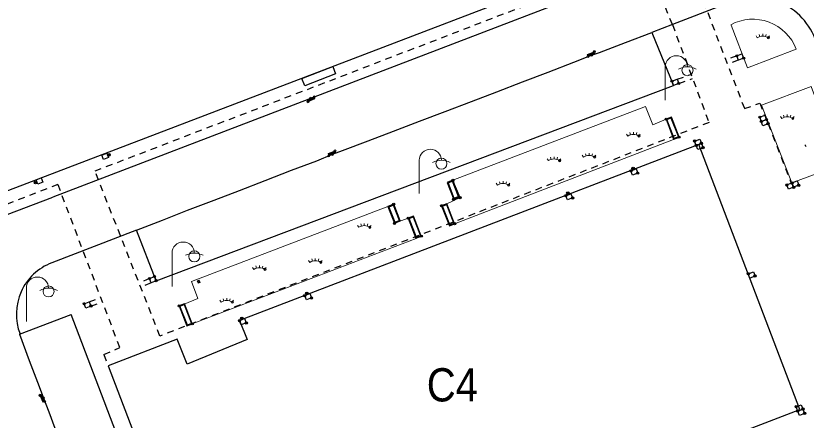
# Model space of a CAD drawing. Extents: x -89052 to -88824, y -100830 to -100594.
# Drawn here: x -88988.2 to -88916.9, y -100763.3 to -100726.8 of the extents above; entities that cross this region are included whole.
import ezdxf

# ---------------------------------------------------------------- set-up
doc = ezdxf.new("R2010")
doc.units = 0
doc.header["$LTSCALE"] = 0.4
doc.header["$PDMODE"] = 32
doc.header["$PDSIZE"] = 0.2
doc.linetypes.add('SHORT_DASHED', pattern=[2.7, 1.5, -1.2])
for name, color, linetype, lineweight in [('10', 7, 'Continuous', 25), ('12', 7, 'Continuous', 13), ('17', 7, 'Continuous', 13), ('20', 7, 'Continuous', 13), ('22', 7, 'Continuous', 25), ('30', 7, 'Continuous', 25), ('32', 7, 'Continuous', 13)]:
    doc.layers.add(name, color=color, linetype=linetype, lineweight=lineweight)

msp = doc.modelspace()

# ---------------------------------------------------------------- hatches: boundary and pattern name
at = {"layer": '30'}
for points in [[(-88979.8157, -100739.4489, 1), (-88979.8157, -100739.2086, 1)], [(-88932.5267, -100740.6812, 1), (-88932.5267, -100740.4409, 1)], [(-88986.4245, -100741.9413, 1), (-88986.4245, -100741.701, 1)], [(-88938.4023, -100742.9073, 1), (-88938.4023, -100742.667, 1)], [(-88961.9586, -100751.9378, 1), (-88961.9586, -100751.6975, 1)], [(-88967.8348, -100754.1897, 1), (-88967.8348, -100753.9494, 1)]]:
    msp.add_hatch(color=256, dxfattribs=at).paths.add_polyline_path(points)

# ---------------------------------------------------------------- linework, layer by layer
at = {"layer": '10'}
for p, q in [((-88997.976, -100746.004), (-88903.492, -100709.886)), ((-88938.297, -100725.274), (-88984.879, -100743.145)), ((-88930.838, -100728.294), (-88928.868, -100733.068)), ((-88959.595, -100731.348), (-88962.403, -100732.438)), ((-88975.544, -100750.684), (-88928.868, -100733.068)), ((-89001.507, -100749.438), (-88984.879, -100743.145)), ((-88977.339, -100746.116), (-88984.976, -100749.061)), ((-88975.544, -100750.684), (-88977.339, -100746.116)), ((-88987.871, -100755.49), (-88983.235, -100753.721)), ((-88969.912, -100788.647), (-88983.235, -100753.721))]:
    msp.add_line(p, q, dxfattribs=at)
at = {"layer": '10', "linetype": 'SHORT_DASHED'}
for p, q in [((-88928.114, -100720.447), (-88981.074, -100740.795)), ((-88928.114, -100720.447), (-88922.476, -100735.155)), ((-88928.972, -100727.578), (-88931.391, -100721.706)), ((-88928.972, -100727.578), (-88925.677, -100736.41)), ((-88923.165, -100730.393), (-88924.179, -100730.751)), ((-88923.039, -100730.782), (-88924.02, -100731.178)), ((-88928.548, -100732.506), (-88927.313, -100732.063)), ((-88928.404, -100732.888), (-88927.171, -100732.443)), ((-88922.476, -100735.155), (-88921.102, -100734.656)), ((-88925.677, -100736.41), (-88975.206, -100755.665)), ((-88975.206, -100755.665), (-88981.074, -100740.795)), ((-88918.274, -100741.873), (-88918.194, -100741.857)), ((-88976.157, -100750.474), (-88977.096, -100750.881)), ((-88976.014, -100750.86), (-88976.932, -100751.256)), ((-88981.584, -100752.574), (-88980.545, -100752.193)), ((-88981.436, -100752.962), (-88980.392, -100752.58)), ((-88980.263, -100757.345), (-88978.825, -100756.714)), ((-88980.263, -100757.345), (-88979.887, -100758.352))]:
    msp.add_line(p, q, dxfattribs=at)
at = {"layer": '10'}
msp.add_lwpolyline([(-88924.52, -100725.867), (-88928.972, -100727.578), (-88930.838, -100728.294)], dxfattribs=at)
for points in [[(-88923.17, -100730.391), (-88922.706, -100730.211), (-88922.558, -100730.599), (-88923.022, -100730.779)], [(-88962.403, -100732.438), (-88959.625, -100731.36), (-88959.372, -100732.012), (-88962.15, -100733.09)], [(-88929.016, -100732.68), (-88928.552, -100732.5), (-88928.404, -100732.888), (-88928.868, -100733.068)], [(-88921.1, -100735.926), (-88920.636, -100735.746), (-88920.488, -100736.134), (-88920.952, -100736.314)], [(-88920.957, -100736.312), (-88920.493, -100736.132), (-88920.345, -100736.52), (-88920.809, -100736.7)], [(-88926.596, -100738.378), (-88968.033, -100754.277), (-88967.339, -100755.97), (-88972.746, -100758.2), (-88973.646, -100755.946), (-88979.887, -100758.352), (-88970.425, -100783.091), (-88964.308, -100780.739), (-88965.106, -100778.859), (-88959.552, -100776.494), (-88958.835, -100778.182), (-88917.471, -100762.306)], [(-88926.979, -100738.079), (-88926.515, -100737.9), (-88926.366, -100738.288), (-88926.83, -100738.467)], [(-88926.83, -100738.467), (-88926.366, -100738.288), (-88926.217, -100738.676), (-88926.681, -100738.855)], [(-88980.463, -100739.363), (-88979.999, -100739.183), (-88979.851, -100739.571), (-88980.315, -100739.751)], [(-88932.716, -100740.764), (-88932.252, -100740.585), (-88932.103, -100740.973), (-88932.567, -100741.152)], [(-88986.377, -100741.589), (-88985.913, -100741.41), (-88985.764, -100741.798), (-88986.228, -100741.977)], [(-88918.658, -100742.036), (-88918.194, -100741.857), (-88918.045, -100742.245), (-88918.509, -100742.424)], [(-88918.194, -100741.857), (-88917.73, -100741.678), (-88917.581, -100742.066), (-88918.045, -100742.245)], [(-88938.596, -100743.005), (-88938.132, -100742.826), (-88937.983, -100743.214), (-88938.447, -100743.393)], [(-88922.136, -100750.05), (-88921.672, -100749.871), (-88921.523, -100750.259), (-88921.987, -100750.438)], [(-88976.162, -100750.472), (-88975.698, -100750.292), (-88975.55, -100750.68), (-88976.014, -100750.86)], [(-88962.151, -100752.017), (-88961.687, -100751.838), (-88961.538, -100752.226), (-88962.002, -100752.405)], [(-88982.048, -100752.754), (-88981.584, -100752.574), (-88981.436, -100752.962), (-88981.9, -100753.142)], [(-88968.033, -100754.277), (-88967.569, -100754.098), (-88967.42, -100754.486), (-88967.884, -100754.665)], [(-88917.817, -100762.042), (-88917.353, -100761.862), (-88917.205, -100762.25), (-88917.669, -100762.43)], [(-88917.669, -100762.43), (-88917.205, -100762.251), (-88917.056, -100762.639), (-88917.52, -100762.818)]]:
    msp.add_lwpolyline(points, close=True, dxfattribs=at)
at = {"layer": '10', "linetype": 'SHORT_DASHED'}
for points in [[(-88921.102, -100734.656), (-88920.488, -100736.134), (-88920.345, -100736.52), (-88918.269, -100741.888)], [(-88978.825, -100756.714), (-88984.41, -100742.003), (-88998.507, -100747.394)]]:
    msp.add_lwpolyline(points, dxfattribs=at)
at = {"layer": '10'}
for centre, radius, start, end in [((-88921.642, -100731.015), 5.9455, 21.28244, 119.20746), ((-88983.203, -100753.695), 4.9616, 110.93719, 201.0334)]:
    msp.add_arc(centre, radius, start, end, dxfattribs=at)
for p in [(-88923.165, -100730.393), (-88922.558, -100730.599), (-88929.011, -100732.682), (-88928.404, -100732.888), (-88921.095, -100735.928), (-88920.952, -100736.314), (-88920.488, -100736.134), (-88920.345, -100736.52), (-88926.979, -100738.079), (-88926.83, -100738.467), (-88926.366, -100738.288), (-88926.217, -100738.676), (-88932.716, -100740.764), (-88932.103, -100740.973), (-88918.658, -100742.036), (-88918.194, -100741.857), (-88917.581, -100742.066), (-88918.045, -100742.245), (-88938.596, -100743.005), (-88937.983, -100743.214), (-88922.136, -100750.05), (-88976.157, -100750.474), (-88975.698, -100750.292), (-88975.55, -100750.68), (-88921.523, -100750.259), (-88962.151, -100752.017), (-88982.043, -100752.756), (-88961.538, -100752.226), (-88981.436, -100752.962), (-88968.033, -100754.277), (-88967.42, -100754.486), (-88917.812, -100762.044), (-88917.669, -100762.43), (-88917.205, -100762.25), (-88917.056, -100762.639)]:
    msp.add_point(p, dxfattribs=at)
at = {"layer": '12', "lineweight": 25}
for points in [[(-88977.339, -100746.116), (-88974.986, -100745.201), (-88972.715, -100744.321), (-88970.328, -100743.399), (-88968.048, -100742.528), (-88965.717, -100741.632), (-88963.329, -100740.708), (-88961.061, -100739.851), (-88959.655, -100739.273), (-88958.745, -100738.94), (-88956.431, -100738.071), (-88954.128, -100737.197), (-88951.783, -100736.293), (-88949.465, -100735.412), (-88947.105, -100734.503), (-88944.826, -100733.631), (-88942.512, -100732.744), (-88940.186, -100731.852), (-88937.885, -100730.975), (-88936.269, -100730.335), (-88935.546, -100730.083), (-88933.203, -100729.179), (-88930.838, -100728.294)], [(-88987.871, -100755.49), (-88987.009, -100757.875), (-88986.117, -100760.231), (-88985.724, -100761.254), (-88985.243, -100762.514), (-88984.353, -100764.865), (-88983.458, -100767.205), (-88982.587, -100769.491), (-88981.689, -100771.82), (-88980.818, -100774.141), (-88979.918, -100776.471), (-88979.015, -100778.827), (-88978.149, -100781.089), (-88977.244, -100783.424), (-88976.367, -100785.755), (-88975.511, -100788.001), (-88974.573, -100790.408)]]:
    msp.add_lwpolyline(points, dxfattribs=at)
at = {"layer": '17'}
for p, q in [((-88929.62, -100734.387), (-88929.62, -100731.387)), ((-88951.815, -100742.812), (-88951.815, -100739.812)), ((-88951.815, -100742.812), (-88951.815, -100739.812)), ((-88974.114, -100751.186), (-88974.114, -100748.186)), ((-88987.261, -100754.343), (-88987.261, -100751.343))]:
    msp.add_line(p, q, dxfattribs=at)
for centre in [(-88927.62, -100731.687), (-88949.815, -100740.112), (-88949.815, -100740.112), (-88972.114, -100748.486), (-88985.261, -100751.643)]:
    msp.add_circle(centre, 0.5, dxfattribs=at)
for centre, radius, start, end in [((-88928.62, -100731.387), 1, 0, 180), ((-88927.62, -100733.087), 1.7, 61.92751, 118.07249), ((-88950.815, -100739.812), 1, 0, 180), ((-88950.815, -100739.812), 1, 0, 180), ((-88949.815, -100741.512), 1.7, 61.92751, 118.07249), ((-88949.815, -100741.512), 1.7, 61.92751, 118.07249), ((-88973.114, -100748.186), 1, 0, 180), ((-88972.114, -100749.886), 1.7, 61.92751, 118.07249), ((-88986.261, -100751.343), 1, 0, 180), ((-88985.261, -100753.043), 1.7, 61.92751, 118.07249)]:
    msp.add_arc(centre, radius, start, end, dxfattribs=at)
at = {"layer": '20'}
for p, q in [((-88922.208, -100731.465), (-88923.691, -100727.626)), ((-88921.09, -100728.652), (-88921.149, -100728.458)), ((-88920.826, -100728.612), (-88920.826, -100728.412)), ((-88920.567, -100728.65), (-88920.51, -100728.459)), ((-88921.326, -100728.762), (-88921.436, -100728.595)), ((-88920.326, -100728.762), (-88920.216, -100728.595)), ((-88917.814, -100729.789), (-88922.208, -100731.465)), ((-88918.618, -100735.892), (-88918.618, -100735.692)), ((-88919.118, -100736.042), (-88919.228, -100735.875)), ((-88918.882, -100735.932), (-88918.941, -100735.738)), ((-88918.359, -100735.93), (-88918.302, -100735.739)), ((-88918.118, -100736.042), (-88918.008, -100735.875)), ((-88933.001, -100737.624), (-88933.111, -100737.457)), ((-88932.765, -100737.514), (-88932.824, -100737.32)), ((-88932.501, -100737.474), (-88932.501, -100737.274)), ((-88932.242, -100737.512), (-88932.185, -100737.321)), ((-88932.001, -100737.624), (-88931.891, -100737.457)), ((-88916.909, -100738.574), (-88917.019, -100738.407)), ((-88936.762, -100739.414), (-88936.821, -100739.22)), ((-88936.498, -100739.374), (-88936.498, -100739.174)), ((-88936.239, -100739.412), (-88936.182, -100739.221)), ((-88940.153, -100739.84), (-88940.263, -100739.673)), ((-88939.917, -100739.73), (-88939.976, -100739.536)), ((-88939.653, -100739.69), (-88939.653, -100739.49)), ((-88939.394, -100739.728), (-88939.337, -100739.537)), ((-88939.153, -100739.84), (-88939.043, -100739.673)), ((-88936.998, -100739.524), (-88937.108, -100739.357)), ((-88935.998, -100739.524), (-88935.888, -100739.357)), ((-88944.76, -100742.056), (-88944.87, -100741.889)), ((-88944.524, -100741.946), (-88944.583, -100741.752)), ((-88944.26, -100741.906), (-88944.26, -100741.706)), ((-88944.001, -100741.944), (-88943.944, -100741.753)), ((-88943.76, -100742.056), (-88943.65, -100741.889)), ((-88957.04, -100745.744), (-88957.099, -100745.55)), ((-88956.776, -100745.704), (-88956.776, -100745.504)), ((-88956.517, -100745.742), (-88956.46, -100745.551)), ((-88957.276, -100745.854), (-88957.386, -100745.687)), ((-88956.276, -100745.854), (-88956.166, -100745.687)), ((-88961.694, -100749.019), (-88961.804, -100748.852)), ((-88961.458, -100748.909), (-88961.517, -100748.715)), ((-88961.194, -100748.869), (-88961.194, -100748.669)), ((-88960.935, -100748.907), (-88960.878, -100748.716)), ((-88960.694, -100749.019), (-88960.584, -100748.852)), ((-88966.742, -100749.652), (-88966.852, -100749.485)), ((-88966.506, -100749.542), (-88966.565, -100749.348)), ((-88966.242, -100749.502), (-88966.242, -100749.302)), ((-88965.983, -100749.54), (-88965.926, -100749.349)), ((-88965.742, -100749.652), (-88965.632, -100749.485)), ((-88969.687, -100752.606), (-88969.797, -100752.439)), ((-88969.451, -100752.496), (-88969.51, -100752.302)), ((-88969.187, -100752.456), (-88969.187, -100752.256)), ((-88968.928, -100752.494), (-88968.871, -100752.303)), ((-88968.687, -100752.606), (-88968.577, -100752.439))]:
    msp.add_line(p, q, dxfattribs=at)
for points in [[(-88918.196, -100741.856), (-88920.932, -100734.856), (-88916.465, -100733.164), (-88913.81, -100740.236)], [(-88954.648, -100743.98), (-88972.378, -100750.75), (-88971.787, -100752.268), (-88973.018, -100752.791), (-88972.299, -100754.566), (-88952.109, -100746.867), (-88952.811, -100745.038), (-88954.049, -100745.493), (-88954.648, -100743.971)]]:
    msp.add_lwpolyline(points, close=True, dxfattribs=at)
for points in [[(-88948.783, -100741.616), (-88931.415, -100734.955), (-88930.754, -100736.605), (-88929.545, -100736.104), (-88928.872, -100737.951), (-88948.628, -100745.537), (-88949.321, -100743.733)], [(-88949.317, -100743.732), (-88948.14, -100743.183), (-88948.783, -100741.616)]]:
    msp.add_lwpolyline(points, dxfattribs=at)
for centre, radius, start, end in [((-88921.7268, -100731.2759), 4.186, 20.80756, 118.2839), ((-88920.8256, -100729.5205), 0.9083, 56.60151, 123.39849), ((-88918.6176, -100736.8005), 0.9083, 56.60151, 123.39849), ((-88932.5006, -100738.3825), 0.9083, 56.60151, 123.39849), ((-88939.6526, -100740.5985), 0.9083, 56.60151, 123.39849), ((-88936.4976, -100740.2825), 0.9083, 56.60151, 123.39849), ((-88944.2596, -100742.8145), 0.9083, 56.60151, 123.39849), ((-88956.7756, -100746.6125), 0.9083, 56.60151, 123.39849), ((-88961.1936, -100749.7775), 0.9083, 56.60151, 123.39849), ((-88966.2416, -100750.4105), 0.9083, 56.60151, 123.39849), ((-88969.1866, -100753.3645), 0.9083, 56.60151, 123.39849)]:
    msp.add_arc(centre, radius, start, end, dxfattribs=at)
for p in [(-88920.326, -100728.762), (-88918.118, -100736.042), (-88932.001, -100737.624), (-88939.153, -100739.84), (-88935.998, -100739.524), (-88943.76, -100742.056), (-88956.276, -100745.854), (-88960.694, -100749.019), (-88965.742, -100749.652), (-88968.687, -100752.606)]:
    msp.add_point(p, dxfattribs=at)
at = {"layer": '22'}
for points in [[(-88929.545, -100736.104), (-88928.845, -100737.908), (-88928.37, -100737.724), (-88929.07, -100735.92)], [(-88928.81, -100737.837), (-88929.476, -100736.131), (-88929.109, -100735.988), (-88928.443, -100737.694)], [(-88948.783, -100741.616), (-88949.307, -100741.823), (-88948.707, -100743.337), (-88948.183, -100743.13)], [(-88949.219, -100741.866), (-88948.684, -100743.24), (-88948.272, -100743.08), (-88948.808, -100741.706)], [(-88954.049, -100745.493), (-88953.525, -100745.286), (-88954.125, -100743.772), (-88954.649, -100743.979)], [(-88953.613, -100745.243), (-88954.148, -100743.869), (-88954.56, -100744.029), (-88954.024, -100745.403)], [(-88949.803, -100743.917), (-88949.103, -100745.721), (-88948.628, -100745.537), (-88949.328, -100743.733)], [(-88949.068, -100745.65), (-88949.734, -100743.944), (-88949.367, -100743.801), (-88948.701, -100745.507)], [(-88952.811, -100745.038), (-88952.111, -100746.842), (-88951.636, -100746.658), (-88952.336, -100744.854)], [(-88952.076, -100746.771), (-88952.742, -100745.065), (-88952.375, -100744.922), (-88951.709, -100746.628)], [(-88973.474, -100752.946), (-88972.774, -100754.75), (-88972.299, -100754.566), (-88972.999, -100752.762)], [(-88972.739, -100754.679), (-88973.405, -100752.973), (-88973.038, -100752.83), (-88972.372, -100754.536)]]:
    msp.add_lwpolyline(points, close=True, dxfattribs=at)
for p in [(-88929.545, -100736.104), (-88928.37, -100737.724), (-88948.783, -100741.616), (-88948.707, -100743.337), (-88948.14, -100743.183), (-88954.125, -100743.772), (-88949.803, -100743.917), (-88952.811, -100745.038), (-88954.049, -100745.493), (-88948.628, -100745.537), (-88951.636, -100746.658), (-88973.474, -100752.946), (-88972.299, -100754.566)]:
    msp.add_point(p, dxfattribs=at)
at = {"layer": '30', "lineweight": 13}
msp.add_lwpolyline([(-88971.661, -100750.634), (-88971.845, -100750.7), (-88971.774, -100750.898), (-88971.59, -100750.832)], close=True, dxfattribs=at)
at = {"layer": '30'}
for centre in [(-88979.8157, -100739.3287), (-88932.5267, -100740.561), (-88986.4245, -100741.8212), (-88938.4023, -100742.7871), (-88961.9586, -100751.8177), (-88967.8348, -100754.0696)]:
    msp.add_circle(centre, 0.1202, dxfattribs=at)
at = {"layer": '30', "lineweight": 13}
msp.add_circle((-88971.718, -100750.766), 0.066, dxfattribs=at)
at = {"layer": '32'}
for p, q in [((-88936.006, -100730.075), (-88936.64, -100730.321)), ((-88935.987, -100730.119), (-88936.621, -100730.365)), ((-88935.969, -100730.167), (-88936.603, -100730.413)), ((-88961.915, -100734.387), (-88961.281, -100734.141)), ((-88961.897, -100734.435), (-88961.263, -100734.189)), ((-88961.878, -100734.479), (-88961.244, -100734.233)), ((-88959.392, -100739.013), (-88960.026, -100739.259)), ((-88959.373, -100739.057), (-88960.007, -100739.303)), ((-88959.355, -100739.105), (-88959.989, -100739.351)), ((-88985.984, -100760.991), (-88985.738, -100761.625)), ((-88985.94, -100760.972), (-88985.694, -100761.606)), ((-88985.892, -100760.954), (-88985.646, -100761.588))]:
    msp.add_line(p, q, dxfattribs=at)
for points in [[(-88936.586, -100730.457), (-88935.952, -100730.212), (-88936.023, -100730.027), (-88936.657, -100730.272)], [(-88961.298, -100734.097), (-88961.932, -100734.342), (-88961.861, -100734.527), (-88961.227, -100734.282)], [(-88959.972, -100739.395), (-88959.338, -100739.15), (-88959.409, -100738.965), (-88960.043, -100739.21)], [(-88985.602, -100761.571), (-88985.847, -100760.937), (-88986.032, -100761.008), (-88985.787, -100761.642)]]:
    msp.add_lwpolyline(points, close=True, dxfattribs=at)
for p in [(-88936.023, -100730.027), (-88936.586, -100730.457), (-88936.269, -100730.335), (-88961.615, -100734.219), (-88961.298, -100734.097), (-88961.861, -100734.527), (-88959.655, -100739.273), (-88959.409, -100738.965), (-88959.972, -100739.395), (-88986.032, -100761.008), (-88985.724, -100761.254), (-88985.602, -100761.571)]:
    msp.add_point(p, dxfattribs=at)

# ---------------------------------------------------------------- texts
at = {"layer": '12', "width": 0.9}
msp.add_text('C4', height=3, dxfattribs=at).set_placement((-88951.138, -100761.565))

doc.saveas('drawing.dxf')
